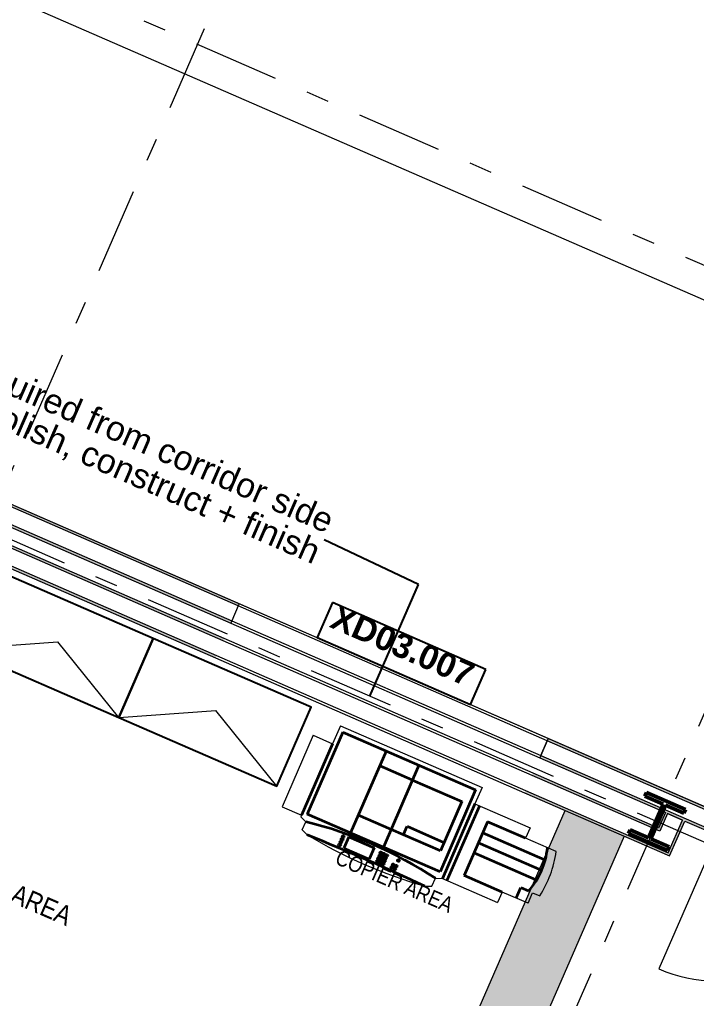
# Model space of a CAD drawing. Header units: millimetres. Extents: x -35034 to 431752, y -71616 to 25069.
# Drawn here: x 368942 to 373104, y -4946 to 1071 of the extents above; entities that cross this region are included whole.
import ezdxf
from ezdxf.enums import TextEntityAlignment as Align

# ---------------------------------------------------------------- set-up
doc = ezdxf.new("R2010")
doc.units = ezdxf.units.MM
doc.header["$MEASUREMENT"] = 0
doc.linetypes.add('Double Dashed', pattern=[1093.611073, 529.166651, -211.666656, 141.111112, -211.666656])
for name, color, linetype in [('A-05-M_Gross_Int_Circulation', 7, 'Continuous'), ('A-15-M_Column_Int', 7, 'Continuous'), ('A-15-MG_Structural_Grid', 7, 'Continuous'), ('A-25-M_Wall_Int', 7, 'Continuous'), ('ArchiCAD Door Markers', 7, 'Continuous'), ('ArchiCAD Doors', 7, 'Continuous'), ('New_A-25-M_Wall_Int', 7, 'Continuous')]:
    doc.layers.add(name, color=color, linetype=linetype)
for name, color, linetype, lineweight, true_color in [('A-05-M_Gross_Int_Circulation_Pen_No__74', 7, 'Continuous', 20, 0x606060), ('A-15-M_Column_Int_Pen_No__28', 7, 'Continuous', 50, 0x2a2a2a), ('A-15-MG_Structural_Grid_Pen_No__163', 7, 'Continuous', 0, 0x750077), ('A-25-M_Wall_Int_Pen_No__107', 7, 'Continuous', 15, 0xa6a6a6), ('A-95-P_Text_1_50_GA_Pen_No__46', 7, 'Continuous', 35, 0x444444), ('ArchiCAD Doors_Pen_No__23', 7, 'Continuous', 30, 0x2a2a2a), ('ArchiCAD Doors_Pen_No__63', 7, 'Continuous', 20, 0x606060)]:
    doc.layers.add(name, color=color, linetype=linetype, lineweight=lineweight, true_color=true_color)
for name, color, linetype, lineweight in [('A-25-M_Wall_Int_Pen_No__1', 7, 'Continuous', 13), ('A-35-M_FFE_Loose_SIEMENS P2_Pen_No__1', 7, 'Continuous', 13), ('A-35-M_FFE_Loose_SIEMENS P2_Pen_No__150', 7, 'Continuous', 0), ('A-35-M_FFE_Loose_SIEMENS P2_Pen_No__5', 7, 'Continuous', 25), ('A-35-M_FFE_Loose_SIEMENS P2_Pen_No__7', 7, 'Continuous', 35), ('A-35-M_FFE_Loose_SIEMENS P2_Pen_No__9', 7, 'Continuous', 13), ('A-95-H_Fill_Plan_FloorTrunking_Pen_No__1', 7, 'Continuous', 13), ('A-95-H_Fill_Plan_FloorTrunking_Pen_No__101', 252, 'Continuous', 15), ('A-95-P_Text_1_50_GA_Pen_No__85', 8, 'Continuous', 20), ('ArchiCAD Door Markers_Pen_No__1', 7, 'Continuous', 13), ('ArchiCAD Door Markers_Pen_No__5', 7, 'Continuous', 25), ('ArchiCAD Doors_Pen_No__1', 7, 'Continuous', 13), ('ArchiCAD Doors_Pen_No__3', 7, 'Continuous', 18), ('ArchiCAD Zone Stamps_Pen_No__9', 7, 'Continuous', 13), ('New_A-25-M_Wall_Int_Pen_No__1', 7, 'Continuous', 13)]:
    doc.layers.add(name, color=color, linetype=linetype, lineweight=lineweight)
doc.styles.add('GENERATED_STYLE_2', font='')
doc.styles.add('GENERATED_STYLE_3', font='')
doc.styles.add('GENERATED_STYLE_4', font='')
doc.styles.add('GENERATED_STYLE_5', font='', dxfattribs={"width": 0.84})
doc.styles.get('GENERATED_STYLE_2').set_extended_font_data('Arial', bold=True)
doc.styles.get('GENERATED_STYLE_3').set_extended_font_data('Arial')
doc.styles.get('GENERATED_STYLE_4').set_extended_font_data('Swis721 BT')
doc.styles.get('GENERATED_STYLE_5').set_extended_font_data('Arial')
doc.dimstyles.new('GENERATED_STYLE__3', dxfattribs={"dimtxt": 0.18, "dimasz": 182.4, "dimexe": 0.18, "dimexo": 0.0625, "dimgap": 0.09, "dimtad": 0, "dimtih": 1, "dimtoh": 1, "dimdec": 4, "dimzin": 0, "dimdsep": 46, "dimcen": 0.09, "dimadec": 0, "dimazin": 0, "dimtfac": 1, "dimtdec": 4, "dimtmove": 0, "dimatfit": 3, "dimldrblk": 'ARROWHEAD_5', "dimfxl": 1, "dimtolj": 1, "dimtzin": 0, "dimarcsym": 0})

# ---------------------------------------------------------------- blocks, each defined once
blk = doc.blocks.new('Hub Circulation Third_INB 3250_58_1', base_point=(376934.2, -4184.6))
at = {"layer": 'A-05-M_Gross_Int_Circulation_Pen_No__74', "linetype": 'Continuous'}
for p, q in [((375397.5, -1630.8), (367355.3, 1870.5)), ((362671.1, 803.9), (389414.6, -10857.6))]:
    blk.add_line(p, q, dxfattribs=at)
at = {"layer": 'ArchiCAD Zone Stamps_Pen_No__9'}
for tag, height, style, p in [('ROOM_NAME', 250, 'GENERATED_STYLE_2', (375787.3, -2488.1)), ('zoneNameLine2', 250, 'GENERATED_STYLE_2', (375598.8, -2920.2)), ('ROOM_NUMBER', 200, 'GENERATED_STYLE_3', (375410.4, -3340.9)), ('measuredAreaCode', 200, 'GENERATED_STYLE_3', (375253.4, -3701)), ('DUMMY_649', 200, 'GENERATED_STYLE_3', (375560.8, -3835.1)), ('DUMMY_650', 200, 'GENERATED_STYLE_3', (376190, -4109.4)), ('DUMMY_651', 133.3, 'GENERATED_STYLE_3', (376469.3, -4216))]:
    blk.add_attdef(tag, text='', height=height, rotation=336.44041, dxfattribs=dict(at, style=style)).set_placement(p, align=Align.TOP_LEFT)
blk = doc.blocks.new('Door with Sidelight on Side 2 19_3')
at = {"layer": 'ArchiCAD Doors_Pen_No__1', "linetype": 'Continuous'}
for p, q in [((-1036.5, 0), (-1036.5, -15)), ((1036.5, 0), (1036.5, -15)), ((-1036.5, -15), (-1036.5, -115)), ((1036.5, -15), (1036.5, -115)), ((-1036.5, -115), (-1036.5, -130)), ((1036.5, -115), (1036.5, -130))]:
    blk.add_line(p, q, dxfattribs=at)
at = {"layer": 'ArchiCAD Doors_Pen_No__23', "linetype": 'Continuous'}
for p, q in [((-1026.5, 0), (-1036.5, 0)), ((-1036.5, 0), (-1036.5, -130)), ((-960.5, 0), (-1026.5, 0)), ((-1026.5, 0), (-1026.5, -130)), ((-48.5, 0), (-960.5, 0)), ((-960.5, 0), (-960.5, -130)), ((-960.5, -130), (-960.5, 0)), ((-48.5, -130), (-48.5, 0)), ((63.5, 0), (-48.5, 0)), ((-48.5, 0), (-48.5, -130)), ((63.5, -130), (63.5, 0)), ((1026.5, 0), (960.5, 0)), ((960.5, 0), (960.5, -130)), ((1026.5, 0), (1036.5, 0)), ((1026.5, -130), (1026.5, 0)), ((1036.5, 0), (1036.5, -130)), ((-1026.5, -130), (-1036.5, -130)), ((-1026.5, -130), (-960.5, -130)), ((-960.5, -130), (-48.5, -130)), ((-48.5, -130), (63.5, -130)), ((960.5, -130), (1026.5, -130)), ((1026.5, -130), (1036.5, -130))]:
    blk.add_line(p, q, dxfattribs=at)
at = {"layer": 'ArchiCAD Doors_Pen_No__3', "linetype": 'Continuous'}
blk.add_line((960.5, 0), (960.5, 896.9), dxfattribs=at)
at = {"layer": 'ArchiCAD Doors_Pen_No__63', "linetype": 'Continuous'}
blk.add_arc((960.5, 0), 896.9, 90, 180, dxfattribs=at)
blk = doc.blocks.new('Simple Door Opening_5')
at = {"layer": 'ArchiCAD Doors_Pen_No__1', "linetype": 'Continuous'}
for p, q in [((-1036.5, 0), (-1036.5, -15)), ((1036.5, 0), (1036.5, -15)), ((-1036.5, -15), (-1036.5, -115)), ((1036.5, -15), (1036.5, -115)), ((-1036.5, -115), (-1036.5, -130)), ((1036.5, -115), (1036.5, -130))]:
    blk.add_line(p, q, dxfattribs=at)
blk = doc.blocks.new('Door Stamp 17_5')
at = {"layer": 'ArchiCAD Door Markers_Pen_No__5', "linetype": 'Continuous'}
for p, q in [((514.6, -130), (-514.6, -130)), ((-514.6, -130), (-514.6, -365.7)), ((514.6, -130), (-514.6, -130)), ((514.6, -365.7), (514.6, -130)), ((-514.6, -365.7), (514.6, -365.7))]:
    blk.add_line(p, q, dxfattribs=at)
at = {"layer": 'ArchiCAD Door Markers_Pen_No__1', "style": 'GENERATED_STYLE_2'}
blk.add_attdef('AC_WIDO_ID', text='', height=150, rotation=180, dxfattribs=at).set_placement((457.5, -81.1), align=Align.BOTTOM_LEFT)
blk = doc.blocks.new('Wall_199_1', base_point=(389414.6, -10857.6))
at = {"layer": 'A-25-M_Wall_Int_Pen_No__107', "linetype": 'Continuous'}
for points in [[(362679.1, 784.7), (362679.4, 783.9), (370286.6, -2533.2), (370292.6, -2519.4), (362684.8, 797.9)], [(362742.9, 630.8), (370240.6, -2638.6), (370246.6, -2624.9), (362748.9, 644.5)], [(372192.7, -3348), (372186.7, -3361.7), (373207, -3806.6), (373212.9, -3792.9)], [(372146.8, -3453.4), (372140.8, -3467.2), (373161, -3912), (373167, -3898.3)]]:
    blk.add_hatch(color=256, dxfattribs=at).paths.add_polyline_path(points)
at = {"layer": 'A-25-M_Wall_Int_Pen_No__1', "linetype": 'Continuous'}
for p, q in [((370286.6, -2533.2), (362775.1, 742.2)), ((362735.1, 650.5), (370246.6, -2624.9)), ((373207, -3806.6), (372186.7, -3361.7)), ((372146.8, -3453.4), (373167, -3898.3))]:
    blk.add_line(p, q, dxfattribs=at)
at = {"layer": 'A-25-M_Wall_Int_Pen_No__1', "linetype": 'Continuous', "flags": 128}
for points in [[(370292.6, -2519.4), (362671.1, 803.9)], [(364622, -188.6), (370240.6, -2638.6)], [(373212.9, -3792.9), (372192.7, -3348)], [(372140.8, -3467.2), (372913.1, -3803.9)], [(372926.8, -3809.9), (373018.5, -3849.9)], [(373032.2, -3855.9), (373161, -3912)]]:
    blk.add_lwpolyline(points, dxfattribs=at)
at = {"layer": 'ArchiCAD Door Markers'}
ref = blk.add_blockref('Door Stamp 17_5', (371190.7, -3052.9), dxfattribs=dict(at, rotation=156.4404149440987))
ref.add_attrib('AC_WIDO_ID', 'XD03.007', dxfattribs={"layer": 'ArchiCAD Door Markers_Pen_No__1', "color": 7, "height": 150, "rotation": 336.44041, "style": 'GENERATED_STYLE_2'}).set_placement((370823.3, -2701.9), align=Align.BOTTOM_LEFT)
at = {"layer": 'ArchiCAD Doors', "color": 251, "linetype": 'Continuous', "lineweight": 20, "true_color": 0x606060, "zscale": 1000}
for name, p, rotation in [('Simple Door Opening_5', (371242.7, -2933.7), 336.4404149440988), ('Door with Sidelight on Side 2 19_3', (374111.1, -4326.3), 156.4404149440987)]:
    blk.add_blockref(name, p, dxfattribs=dict(at, rotation=rotation))
blk = doc.blocks.new('Standard grid marker_3')
at = {"layer": 'A-15-MG_Structural_Grid_Pen_No__163', "linetype": 'Double Dashed'}
blk.add_line((1000, 0), (74254.8, 0), dxfattribs=at)
at = {"layer": 'A-15-MG_Structural_Grid_Pen_No__163', "style": 'GENERATED_STYLE_4'}
for tag, p in [('AC_MarkerText_1_0', (-500, 43.4)), ('AC_MarkerText_1_1', (75754.8, 43.4))]:
    blk.add_attdef(tag, text='', height=350, rotation=360, dxfattribs=at).set_placement(p, align=Align.MIDDLE_CENTER)
blk = doc.blocks.new('Wall_329_2', base_point=(364546.9, -410.6))
at = {"layer": 'A-25-M_Wall_Int_Pen_No__107', "linetype": 'Continuous'}
for points in [[(370199.3, -2733.5), (364598.9, -291.4), (364592.9, -305.2), (370193.3, -2747.2)], [(364546.9, -410.6), (370147.3, -2852.6), (370153.3, -2838.9), (364552.9, -396.8)]]:
    blk.add_hatch(color=256, dxfattribs=at).paths.add_polyline_path(points)
at = {"layer": 'A-25-M_Wall_Int_Pen_No__1', "linetype": 'Continuous'}
for p, q in [((370193.3, -2747.2), (364592.9, -305.2)), ((364552.9, -396.8), (370153.3, -2838.9))]:
    blk.add_line(p, q, dxfattribs=at)
at = {"layer": 'A-25-M_Wall_Int_Pen_No__1', "linetype": 'Continuous', "flags": 128}
for points in [[(370199.3, -2733.5), (364598.9, -291.4)], [(364546.9, -410.6), (370147.3, -2852.6)]]:
    blk.add_lwpolyline(points, dxfattribs=at)
blk = doc.blocks.new('Wall_330_2', base_point=(372047.4, -3681.2))
at = {"layer": 'A-25-M_Wall_Int_Pen_No__107', "linetype": 'Continuous'}
for points in [[(372871.7, -3898.8), (372099.4, -3562), (372093.4, -3575.8), (372879.5, -3918.5)], [(372047.4, -3681.2), (372938.9, -4069.9), (372931.2, -4050.2), (372053.4, -3667.4)]]:
    blk.add_hatch(color=256, dxfattribs=at).paths.add_polyline_path(points)
at = {"layer": 'A-25-M_Wall_Int_Pen_No__1', "linetype": 'Continuous'}
for p, q in [((372879.5, -3918.5), (372093.4, -3575.8)), ((372053.4, -3667.4), (372931.2, -4050.2))]:
    blk.add_line(p, q, dxfattribs=at)
at = {"layer": 'A-25-M_Wall_Int_Pen_No__1', "linetype": 'Continuous', "flags": 128}
for points in [[(372871.7, -3898.8), (372099.4, -3562)], [(372047.4, -3681.2), (372938.9, -4069.9)]]:
    blk.add_lwpolyline(points, dxfattribs=at)
blk = doc.blocks.new('Wall_333_2', base_point=(372938.9, -4069.9))
at = {"layer": 'A-25-M_Wall_Int_Pen_No__107', "linetype": 'Continuous'}
for points in [[(372913.1, -3803.9), (372871.7, -3898.8), (372879.5, -3918.5), (372926.8, -3809.9)], [(372938.9, -4069.9), (373032.2, -3855.9), (373018.5, -3849.9), (372931.2, -4050.2)]]:
    blk.add_hatch(color=256, dxfattribs=at).paths.add_polyline_path(points)
at = {"layer": 'A-25-M_Wall_Int_Pen_No__1', "linetype": 'Continuous'}
for p, q in [((372926.8, -3809.9), (372879.5, -3918.5)), ((372931.2, -4050.2), (373018.5, -3849.9))]:
    blk.add_line(p, q, dxfattribs=at)
at = {"layer": 'A-25-M_Wall_Int_Pen_No__1', "linetype": 'Continuous', "flags": 128}
for points in [[(372913.1, -3803.9), (372871.7, -3898.8)], [(373018.5, -3849.9), (372926.8, -3809.9)], [(372938.9, -4069.9), (373032.2, -3855.9)]]:
    blk.add_lwpolyline(points, dxfattribs=at)
blk = doc.blocks.new('Wall_348_2', base_point=(370147.3, -2852.6))
at = {"layer": 'New_A-25-M_Wall_Int_Pen_No__1', "linetype": 'Continuous'}
for p, q in [((372093.4, -3575.8), (370193.3, -2747.2)), ((370153.3, -2838.9), (372053.4, -3667.4))]:
    blk.add_line(p, q, dxfattribs=at)
at = {"layer": 'New_A-25-M_Wall_Int_Pen_No__1', "linetype": 'Continuous', "flags": 128}
for points in [[(372099.4, -3562), (370199.3, -2733.5)], [(370147.3, -2852.6), (372047.4, -3681.2)]]:
    blk.add_lwpolyline(points, dxfattribs=at)
blk = doc.blocks.new('Wall_433_2', base_point=(372192.7, -3348))
at = {"layer": 'A-25-M_Wall_Int_Pen_No__1', "linetype": 'Continuous'}
for p, q in [((372186.7, -3361.7), (370286.6, -2533.2)), ((370246.6, -2624.9), (372146.8, -3453.4))]:
    blk.add_line(p, q, dxfattribs=at)
at = {"layer": 'A-25-M_Wall_Int_Pen_No__1', "linetype": 'Continuous', "flags": 128}
for points in [[(372192.7, -3348), (370292.6, -2519.4)], [(370286.6, -2533.2), (370246.6, -2624.9)], [(370240.6, -2638.6), (372140.8, -3467.2)], [(372146.8, -3453.4), (372186.7, -3361.7)]]:
    blk.add_lwpolyline(points, dxfattribs=at)
blk = doc.blocks.new('Universal Columns Column 19')
at = {"layer": 'A-15-M_Column_Int', "linetype": 'Continuous', "lineweight": 0, "true_color": 0xffffff}
h = blk.add_hatch(dxfattribs=at)
h.set_pattern_fill('613_01__a5_STUCCO_0003', style=0, pattern_type=2)
h.set_pattern_definition([(286.3, (0, 0), (-3213820, 11866500), [3000, -14992680]), (309.93, (992000, -2522800), (-1760680, 765780), [4670, -4288600]), (111.49, (-168200, -712500), (765800, 1760700), [7100, -2708200]), (111.49, (-238700, -1062700), (765800, 1760700), [7100, -2708200]), (111.49, (-566500, -1578300), (765800, 1760700), [7100, -2708200]), (111.49, (-655700, -1708100), (765800, 1760700), [7100, -2708200]), (111.494, (-465300, -1834400), (765800, 1760700), [7100, -2708200]), (111.494, (-104200, -1931700), (765800, 1760700), [7100, -2708200]), (111.494, (257800, -2002000), (765800, 1760700), [7100, -2708200]), (183.06, (-194600, -886000), (2526450, 994900), [11200, -4282100]), (183.06, (-349700, -1079650), (2526450, 994900), [11200, -4282100]), (183.06, (116350, -2076500), (2526450, 994900), [11200, -4282100]), (111.49, (-350400, -1231700), (765800, 1760700), [7100, -2708200]), (111.49, (-502900, -1720200), (765800, 1760700), [7100, -2708200]), (111.494, (-274000, -1895900), (765800, 1760700), [7100, -2708200]), (111.494, (322000, -2155100), (765800, 1760700), [7100, -2708200]), (48.06, (-367140, -1412600), (765780, 1760680), [10500, -6061050]), (48.06, (-236400, -1671930), (765780, 1760680), [10520, -6061050]), (48.06, (-93300, -549600), (765800, 1760700), [10500, -6061050]), (48.06, (189050, -378800), (765800, 1760700), [10500, -6061050]), (48.06, (50600, -207200), (765800, 1760700), [10500, -6061050]), (48.06, (563700, -450600), (765800, 1760700), [10500, -6061050]), (48.06, (904800, -517960), (765780, 1760680), [10500, -6061050]), (48.06, (1265960, -877540), (765780, 1760680), [10500, -6061050]), (48.06, (1482600, -916100), (765780, 1760680), [10520, -6061050]), (48.06, (1273060, -1199550), (765780, 1760680), [10520, -6061050]), (48.06, (1211900, -1491860), (765780, 1760680), [10520, -6061050]), (48.06, (943500, -1689000), (765780, 1760680), [10520, -6061050]), (48.06, (1016600, -1999200), (765780, 1760680), [10520, -6061050]), (48.06, (801000, -2133260), (765780, 1760680), [10520, -6061050]), (48.06, (807600, -2293060), (765780, 1760680), [10520, -6061050]), (48.06, (630500, -2291960), (765780, 1760680), [10520, -6061050]), (48.06, (151700, -1607900), (765780, 1760680), [10520, -6061050]), (48.06, (70000, -1177460), (765780, 1760680), [10500, -6061050]), (48.06, (631750, -935800), (765780, 1760680), [10500, -6061050]), (48.06, (986700, -1181300), (765780, 1760680), [10500, -6061050]), (48.06, (850600, -1436000), (765780, 1760680), [10520, -6061050]), (48.06, (409300, -1365550), (765780, 1760680), [10500, -6061050]), (48.06, (488700, -1638000), (765780, 1760680), [10520, -6061050]), (48.06, (565600, -1787900), (765780, 1760680), [10520, -6061050]), (48.06, (297900, -886800), (765780, 1760680), [10500, -6061050]), (48.06, (277700, -629950), (765800, 1760700), [10500, -6061050]), (111.494, (551400, -2107800), (765800, 1760700), [7100, -2708200]), (111.494, (998900, -2140500), (765800, 1760700), [7100, -2708200]), (111.49, (707000, -1598400), (765800, 1760700), [7100, -2708200]), (111.494, (1193500, -1658100), (765800, 1760700), [7100, -2708200]), (111.49, (691100, -1191600), (765800, 1760700), [7100, -2708200]), (111.49, (1263300, -1334100), (765800, 1760700), [7100, -2708200]), (111.49, (979600, -866500), (765800, 1760700), [7100, -2708200]), (111.49, (1307600, -730700), (765800, 1760700), [7100, -2708200]), (111.49, (640400, -526600), (765800, 1760700), [7100, -2708200]), (111.49, (694500, -717200), (765800, 1760700), [7100, -2708200]), (111.49, (314700, -283700), (765800, 1760700), [7100, -2708200]), (111.49, (167600, -528500), (765800, 1760700), [7100, -2708200]), (111.49, (12400, -430600), (765800, 1760700), [7100, -2708200]), (111.49, (67100, -748000), (765800, 1760700), [7100, -2708200]), (111.49, (344000, -1091200), (765800, 1760700), [7100, -2708200]), (111.49, (29600, -939300), (765800, 1760700), [7100, -2708200]), (111.49, (438400, -757700), (765800, 1760700), [7100, -2708200]), (111.49, (-42600, -1373600), (765800, 1760700), [7100, -2708200]), (169.023, (65740, -1702860), (-7808487, 1302433), [10530, -17691000]), (169.023, (1133700, -1883880), (-7808487, 1302433), [10530, -17691000]), (169.023, (1445740, -1224800), (-7808487, 1302433), [10530, -17691000]), (169.023, (1047320, -1405880), (-7808487, 1302433), [10530, -17691000]), (169.023, (180300, -1357830), (-7808487, 1302433), [10530, -17691000]), (169.023, (-432670, -1577200), (-7808487, 1302433), [10530, -17691000]), (169.023, (223600, -966600), (-7808487, 1302433), [10530, -17691000]), (169.023, (1136430, -1014340), (-7808487, 1302433), [10530, -17691000]), (169.023, (1524220, -1021000), (-7808487, 1302433), [10530, -17691000]), (169.023, (1135220, -608810), (-7808487, 1302433), [10530, -17691000]), (169.023, (893470, -721350), (-7808487, 1302433), [10530, -17691000]), (169.023, (840820, -1017380), (-7808487, 1302433), [10530, -17691000]), (169.023, (46180, -1841170), (-7808487, 1302433), [10530, -17691000]), (169.023, (407640, -1861700), (-7808487, 1302433), [10530, -17691000]), (169.023, (845750, -1951000), (-7808487, 1302433), [10530, -17691000]), (48.06, (1350950, -1429200), (765780, 1760680), [10520, -6061050]), (48.06, (1140700, -2005970), (765780, 1760680), [10520, -6061050]), (48.06, (978100, -2309850), (765780, 1760680), [10520, -6061050]), (48.06, (198750, -158600), (765800, 1760700), [10500, -6061050]), (48.06, (458460, -261400), (765800, 1760700), [10500, -6061050]), (48.06, (772750, -448730), (765780, 1760680), [10500, -6061050]), (48.06, (1481360, -686060), (765780, 1760680), [10520, -6061050]), (48.06, (1667650, -817700), (765780, 1760680), [10520, -6061050]), (48.06, (1651400, -901750), (765780, 1760680), [10520, -6061050])])
h.paths.add_polyline_path([(-130.65, -138.15), (130.65, -138.15), (130.65, -112.85), (7.65, -112.85), (7.65, 112.85), (130.65, 112.85), (130.65, 138.15), (-130.65, 138.15), (-130.65, 112.85), (-7.65, 112.85), (-7.65, -112.85), (-130.65, -112.85)])
at = {"layer": 'A-15-M_Column_Int_Pen_No__28', "linetype": 'Continuous'}
for p, q in [((130.65, 138.15), (-130.65, 138.15)), ((-130.65, 138.15), (-130.65, 112.85)), ((130.65, 112.85), (130.65, 138.15)), ((-130.65, 112.85), (-7.65, 112.85)), ((-7.65, 112.85), (-7.65, -112.85)), ((7.65, -112.85), (7.65, 112.85)), ((7.65, 112.85), (130.65, 112.85)), ((-7.65, -112.85), (-130.65, -112.85)), ((-130.65, -112.85), (-130.65, -138.15)), ((130.65, -112.85), (7.65, -112.85)), ((130.65, -138.15), (130.65, -112.85)), ((-130.65, -138.15), (130.65, -138.15))]:
    blk.add_line(p, q, dxfattribs=at)
blk = doc.blocks.new('Standard grid marker')
at = {"layer": 'A-15-MG_Structural_Grid_Pen_No__163', "linetype": 'Double Dashed'}
blk.add_line((1000, 0), (29726, 0), dxfattribs=at)
at = {"layer": 'A-15-MG_Structural_Grid_Pen_No__163', "style": 'GENERATED_STYLE_4'}
for tag, p in [('AC_MarkerText_1_0', (-500, 41.2)), ('AC_MarkerText_1_1', (31226, 41.2))]:
    blk.add_attdef(tag, text='', height=350, rotation=90, dxfattribs=at).set_placement(p, align=Align.MIDDLE_CENTER)
blk = doc.blocks.new('ARROWHEAD_5')
at = {"color": 0, "linetype": 'Continuous', "lineweight": 0}
blk.add_line((0, 0), (-1, 0), dxfattribs=at)
blk.add_solid([(-1, 0.2679), (0, 0), (-1, -0.2679), (-1, 0.2679)], dxfattribs=at)

msp = doc.modelspace()

# ---------------------------------------------------------------- hatches: boundary and pattern name
at = {"layer": 'A-95-H_Fill_Plan_FloorTrunking_Pen_No__101', "linetype": 'Continuous', "lineweight": 0, "true_color": 0x727272}
msp.add_hatch(color=8, dxfattribs=at).paths.add_polyline_path([(371467.9, -6680.7), (371105.8, -6522.8), (372297.4, -3790.2), (372659.5, -3948.1)])

# ---------------------------------------------------------------- linework, layer by layer
at = {"layer": 'A-35-M_FFE_Loose_SIEMENS P2_Pen_No__150', "linetype": 'Continuous'}
for p, q in [((370914.5, -3270.1), (370866.6, -3380.2)), ((370914.5, -3270.1), (371785.7, -3649)), ((370747.4, -3328.3), (370556, -3768.5)), ((370747.4, -3328.3), (370866.6, -3380.2)), ((371785.7, -3649), (371741.8, -3749.9)), ((370556, -3768.5), (370675.2, -3820.3)), ((371741.8, -3749.9), (372081.1, -3897.5)), ((370675.2, -3820.3), (370671.2, -3829.5)), ((370671.2, -3829.5), (370701.5, -3860.3)), ((370679.9, -3909.9), (370701.5, -3860.3)), ((370679.9, -3909.9), (370710.1, -3940.6)), ((372081.1, -3897.5), (372053.2, -3961.7)), ((372241.8, -4043.7), (372053.2, -3961.7)), ((371477.7, -4256.9), (371499.3, -4207.3)), ((371499.3, -4207.3), (371542.4, -4208.4)), ((371542.4, -4208.4), (371881.7, -4356)), ((371434.6, -4255.7), (371477.7, -4256.9)), ((371909.6, -4291.8), (371881.7, -4356)), ((372068.5, -4360.9), (371909.6, -4291.8)), ((372068.5, -4360.9), (372096.7, -4296.1)), ((372096.7, -4296.1), (372140.6, -4315.2))]:
    msp.add_line(p, q, dxfattribs=at)
for centre, radius, start, end in [((372270.6, -1343.2), 3030.1, 239.00396, 253.98436), ((371569.6, -3947.6), 679.1, 327.23009, 351.86559)]:
    msp.add_arc(centre, radius, start, end, dxfattribs=at)
at = {"layer": 'A-35-M_FFE_Loose_SIEMENS P2_Pen_No__5', "linetype": 'Continuous', "flags": 128}
for points in [[(368579.7, -2796.5), (369551.8, -3219.3), (369763.2, -2733.2), (368791.1, -2310.5)], [(369551.8, -3219.3), (370523.8, -3642), (370735.2, -3156), (369763.2, -2733.2)]]:
    msp.add_lwpolyline(points, close=True, dxfattribs=at)
at = {"layer": 'A-35-M_FFE_Loose_SIEMENS P2_Pen_No__7', "linetype": 'Continuous'}
for p, q in [((370930, -3309.6), (370711, -3813.2)), ((370930, -3309.6), (371746.2, -3664.6)), ((370866.6, -3380.2), (370675.2, -3820.3)), ((371196, -3425.3), (370977, -3928.9)), ((371357.8, -3604.7), (371156.1, -3517)), ((371397.7, -3513), (371178.7, -4016.6)), ((371357.8, -3604.7), (371660.5, -3736.3)), ((371746.2, -3664.6), (371527.2, -4168.2)), ((371660.5, -3736.3), (371529.2, -4038.2)), ((371741.8, -3749.9), (371542.4, -4208.4)), ((371769.3, -3761.9), (371569.9, -4220.4)), ((371527.2, -4168.2), (370711, -3813.2)), ((371226.6, -3906.6), (371024.8, -3818.8)), ((371529.2, -4038.2), (371226.6, -3906.6)), ((371301.9, -3939.3), (371324.4, -3887.7)), ((371324.4, -3887.7), (371551.6, -3986.5)), ((371818.3, -3859.5), (371674.7, -4189.6)), ((372053.2, -3961.7), (371818.3, -3859.5)), ((370966.3, -3953.4), (370936.4, -4022.2)), ((370966.3, -3953.4), (371121.7, -4021)), ((372174.5, -4095.2), (371788.7, -3927.5)), ((370936.4, -4022.2), (371091.8, -4089.8)), ((371121.7, -4021), (371091.8, -4089.8)), ((372152.5, -4159.5), (371761.7, -3989.5)), ((372121.3, -4219.7), (371734.8, -4051.6)), ((371909.6, -4291.8), (371674.7, -4189.6)), ((371996, -4329.4), (372024.2, -4264.5)), ((372024.2, -4264.5), (372072, -4285.3))]:
    msp.add_line(p, q, dxfattribs=at)
for centre in [(370924.7, -3968), (370932, -3951.2), (370910.1, -4001.7), (370917.4, -3984.9), (371149.4, -4085.8), (371156.7, -4069), (371164, -4052.1), (371166.9, -4093.4), (371174.3, -4076.6), (371181.6, -4059.8), (371191.8, -4084.2), (371199.1, -4067.4), (371142.1, -4102.6), (371159.6, -4110.2), (371177.2, -4117.9), (371184.5, -4101), (371231.7, -4141.6), (371239.1, -4124.8), (371249.3, -4149.2), (371256.6, -4132.4), (371271.2, -4098.7)]:
    msp.add_circle(centre, 6.3, dxfattribs=at)
for centre, radius, start, end in [((370087.4, -6362.8), 2576.8, 56.77527, 76.21305), ((364954.8, -18163.5), 15343.2, 65.01896, 67.96936), ((371735, -3981), 454, 317.91456, 355.07375)]:
    msp.add_arc(centre, radius, start, end, dxfattribs=at)
at = {"layer": 'A-35-M_FFE_Loose_SIEMENS P2_Pen_No__9', "linetype": 'Continuous'}
for p, q in [((368579.7, -2796.5), (369176.4, -2753.4)), ((369551.8, -3219.3), (369176.4, -2753.4)), ((369551.8, -3219.3), (370148.5, -3176.2)), ((370523.8, -3642), (370148.5, -3176.2))]:
    msp.add_line(p, q, dxfattribs=at)
at = {"layer": 'A-95-H_Fill_Plan_FloorTrunking_Pen_No__1', "linetype": 'Continuous', "flags": 128}
msp.add_lwpolyline([(371467.9, -6680.7), (371105.8, -6522.8), (372297.4, -3790.2), (372659.5, -3948.1)], close=True, dxfattribs=at)

# ---------------------------------------------------------------- block references
at = {"layer": 'A-05-M_Gross_Int_Circulation', "linetype": 'Continuous'}
msp.add_blockref('Hub Circulation Third_INB 3250_58_1', (376934.2, -4184.6), dxfattribs=at)
at = {"layer": 'A-15-M_Column_Int', "linetype": 'Continuous', "zscale": 1000, "rotation": 336.440414821721}
msp.add_blockref('Universal Columns Column 19', (372861.9, -3858.4), dxfattribs=at)
at = {"layer": 'A-15-MG_Structural_Grid', "color": 8, "linetype": 'Continuous', "lineweight": 15, "zscale": 1000}
for name, p, rotation in [('Standard grid marker', (375722.4, 13959.8), 246.440411583993), ('Standard grid marker', (379847.3, 12161.2), 246.440411583993), ('Standard grid marker_3', (345053.3, 11813.5), 336.440411583993), ('Standard grid marker_3', (343754.3, 8834.4), 336.440411583993)]:
    msp.add_blockref(name, p, dxfattribs=dict(at, rotation=rotation))
at = {"layer": 'A-25-M_Wall_Int', "color": 250, "lineweight": 50, "true_color": 0x2a2a2a}
for name, p in [('Wall_199_1', (389414.6, -10857.6)), ('Wall_329_2', (364546.9, -410.6)), ('Wall_433_2', (372192.7, -3348)), ('Wall_330_2', (372047.4, -3681.2)), ('Wall_333_2', (372938.9, -4069.9))]:
    msp.add_blockref(name, p, dxfattribs=at)
at = {"layer": 'New_A-25-M_Wall_Int', "color": 250, "lineweight": 50, "true_color": 0x2a2a2a}
msp.add_blockref('Wall_348_2', (370147.3, -2852.6), dxfattribs=at)

# ---------------------------------------------------------------- texts
at = {"layer": 'A-35-M_FFE_Loose_SIEMENS P2_Pen_No__1', "linetype": 'Continuous', "attachment_point": 7, "rotation": 336.49416, "style": 'GENERATED_STYLE_5'}
for s, insert, char_height in [("\\A1;{\\fArial|b0|i0|c0|p34;LECTURER'S OFFICE - OPEN PLAN AREA}", (366670.9, -3391.4), 120), ('\\A1;{\\fArial|b0|i0|c0|p34;COPIER AREA}', (370874.4, -4116.3), 96)]:
    msp.add_mtext(s, dxfattribs=dict(at, insert=insert, char_height=char_height))
at = {"layer": 'A-95-P_Text_1_50_GA_Pen_No__46', "linetype": 'Continuous', "insert": (370813.7, -2127.9), "char_height": 150, "width": 3200.733, "attachment_point": 6, "rotation": 336.44041, "line_spacing_factor": 0.825397, "style": 'GENERATED_STYLE_4'}
msp.add_mtext('\\A1;{\\fSwis721 BT|b0|i0|c0|p34;Access required from corridor side to demolish, construct + finish }', dxfattribs=at)

# ---------------------------------------------------------------- leaders
at = {"layer": 'A-95-P_Text_1_50_GA_Pen_No__85', "linetype": 'Continuous', "annotation_type": 0, "has_hookline": 1, "hookline_direction": 1, "text_width": 2992.9, "horizontal_direction": (0.916645, -0.399703, 0)}
msp.add_leader([(371095.8, -3087.8), (371395.4, -2400.7), (370813.8, -2127.9)], dimstyle='GENERATED_STYLE__3', dxfattribs=at)

doc.saveas('drawing.dxf')
